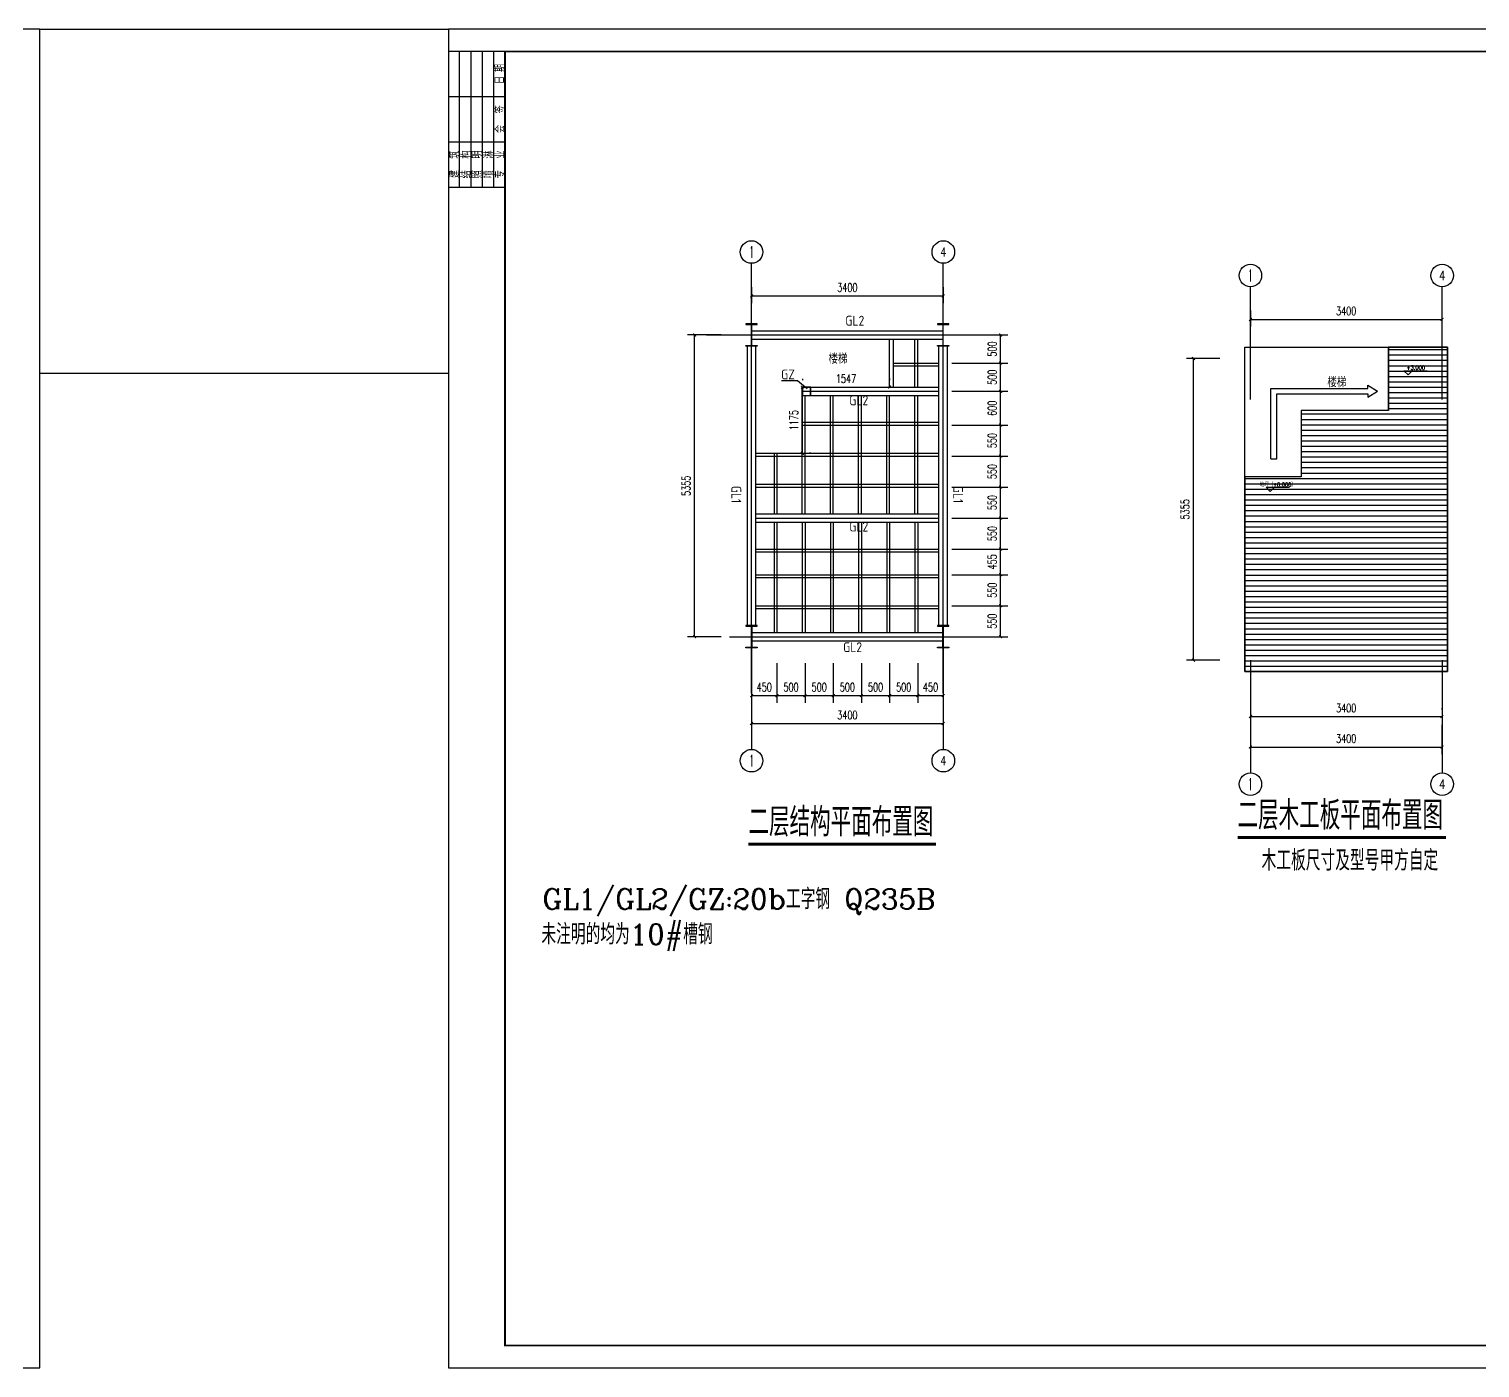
# Model space of a CAD drawing. Extents: x 1129386 to 1651949, y 463500 to 493200.
# Drawn here: x 1406389 to 1432137, y 469440 to 493200 of the extents above; entities that cross this region are included whole.
import ezdxf
from ezdxf.enums import TextEntityAlignment as Align

# ---------------------------------------------------------------- set-up
doc = ezdxf.new("R2010")
doc.units = 0
doc.header["$LTSCALE"] = 1000
doc.header["$MEASUREMENT"] = 0
for name, color, linetype in [('1', 7, 'Continuous'), ('8', 8, 'Continuous'), ('AXIS', 3, 'Continuous'), ('AXIS_TEXT', 7, 'Continuous'), ('DIM_SYMB', 3, 'Continuous'), ('DOTE', 1, 'Continuous'), ('PUB_DIM', 3, 'Continuous'), ('PUB_TEXT', 7, 'Continuous')]:
    doc.layers.add(name, color=color, linetype=linetype)
doc.styles.add('_HZTXT', font='txt.shx', dxfattribs={"width": 0.8, "bigfont": 'hztxt.shx'})
doc.styles.add('_TCH_AXIS', font='COMPLEX', dxfattribs={"bigfont": 'GBCBIG'})
doc.styles.add('_TCH_LABEL', font='COMPLEX', dxfattribs={"bigfont": 'GBCBIG'})
doc.styles.add('COMPLEX', font='COMPLEX')
doc.styles.add('DIM_FONT', font='SIMPLEX', dxfattribs={"width": 0.7, "bigfont": 'GBCBIG'})
doc.styles.add('HZ', font='tssdeng.shx', dxfattribs={"width": 0.7, "bigfont": 'tssdchn.shx'})
doc.styles.get("Standard").update_dxf_attribs({"font": 'gbenor.shx', "bigfont": 'gbcbig.shx'})
doc.dimstyles.new('DIMN50', dxfattribs={"dimscale": 0.5, "dimtxt": 300, "dimasz": 100, "dimexe": 250, "dimexo": 300, "dimgap": 150, "dimtad": 1, "dimdec": 0, "dimzin": 0, "dimdsep": 46, "dimtxsty": 'DIM_FONT', "dimblk": 'ARCHTICK', "dimcen": 0.09, "dimclrt": 7, "dimazin": 2, "dimtfac": 1, "dimtdec": 0, "dimtix": 1, "dimtmove": 2, "dimatfit": 3, "dimldrblk": 'ARCHTICK', "dimfxl": 0, "dimtolj": 1, "dimtzin": 0, "dimarcsym": 0})

# ---------------------------------------------------------------- blocks, each defined once
blk = doc.blocks.new('_ArchTick')
at = {"color": 0, "linetype": 'ByBlock', "const_width": 0.4}
blk.add_lwpolyline([(-0.5, -0.5), (0.5, 0.5)], dxfattribs=at)
blk = doc.blocks.new('*D138')
at = {"layer": 'AXIS', "color": 0, "lineweight": -2}
for p, q in [((1427521, 487355), (1426928, 487355)), ((1427053, 482000), (1427053, 487355)), ((1427521, 482000), (1426928, 482000))]:
    blk.add_line(p, q, dxfattribs=at)
at = {"layer": 'Defpoints', "color": 0}
for p in [(1427053, 487355), (1427671, 487355), (1427671, 482000)]:
    blk.add_point(p, dxfattribs=at)
at = {"layer": 'AXIS', "color": 0, "lineweight": -2, "xscale": 50, "yscale": 50, "zscale": 50}
for p, rotation in [((1427053, 487355), 90), ((1427053, 482000), 270)]:
    blk.add_blockref('_ArchTick', p, dxfattribs=dict(at, rotation=rotation))
at = {"layer": 'AXIS', "color": 7, "insert": (1426903, 484677), "char_height": 150, "attachment_point": 5, "rotation": 90, "style": 'DIM_FONT'}
blk.add_mtext('\\A1;5355', dxfattribs=at)
blk = doc.blocks.new('*D139')
at = {"layer": 'AXIS', "color": 0, "lineweight": -2}
for p, q in [((1428063, 488205), (1428063, 487921)), ((1431463, 488205), (1431463, 487921)), ((1428063, 488046), (1431463, 488046))]:
    blk.add_line(p, q, dxfattribs=at)
at = {"layer": 'Defpoints', "color": 0}
for p in [(1428063, 488355), (1431463, 488355), (1431463, 488046)]:
    blk.add_point(p, dxfattribs=at)
at = {"layer": 'AXIS', "color": 0, "lineweight": -2, "xscale": 50, "yscale": 50, "zscale": 50, "rotation": 180}
blk.add_blockref('_ArchTick', (1428063, 488046), dxfattribs=at)
at = {"layer": 'AXIS', "color": 0, "lineweight": -2, "xscale": 50, "yscale": 50, "zscale": 50}
blk.add_blockref('_ArchTick', (1431463, 488046), dxfattribs=at)
at = {"layer": 'AXIS', "color": 7, "insert": (1429763, 488196), "char_height": 150, "attachment_point": 5, "style": 'DIM_FONT'}
blk.add_mtext('\\A1;3400', dxfattribs=at)
blk = doc.blocks.new('*D140')
at = {"layer": 'AXIS', "color": 0, "lineweight": -2}
for p, q in [((1428063, 481150), (1428063, 481125)), ((1428063, 481000), (1431463, 481000)), ((1431463, 481150), (1431463, 481125))]:
    blk.add_line(p, q, dxfattribs=at)
at = {"layer": 'Defpoints', "color": 0}
for p in [(1428063, 481000), (1431463, 481000), (1431463, 481000)]:
    blk.add_point(p, dxfattribs=at)
at = {"layer": 'AXIS', "color": 0, "lineweight": -2, "xscale": 50, "yscale": 50, "zscale": 50, "rotation": 180}
blk.add_blockref('_ArchTick', (1428063, 481000), dxfattribs=at)
at = {"layer": 'AXIS', "color": 0, "lineweight": -2, "xscale": 50, "yscale": 50, "zscale": 50}
blk.add_blockref('_ArchTick', (1431463, 481000), dxfattribs=at)
at = {"layer": 'AXIS', "color": 7, "insert": (1429763, 481150), "char_height": 150, "attachment_point": 5, "style": 'DIM_FONT'}
blk.add_mtext('\\A1;3400', dxfattribs=at)
blk = doc.blocks.new('*D141')
at = {"layer": 'AXIS', "color": 0, "lineweight": -2}
for p, q in [((1428063, 488205), (1428063, 487921)), ((1431463, 488205), (1431463, 487921)), ((1428063, 488046), (1431463, 488046))]:
    blk.add_line(p, q, dxfattribs=at)
at = {"layer": 'Defpoints', "color": 0}
for p in [(1428063, 488355), (1431463, 488355), (1431463, 488046)]:
    blk.add_point(p, dxfattribs=at)
at = {"layer": 'AXIS', "color": 0, "lineweight": -2, "xscale": 50, "yscale": 50, "zscale": 50, "rotation": 180}
blk.add_blockref('_ArchTick', (1428063, 488046), dxfattribs=at)
at = {"layer": 'AXIS', "color": 0, "lineweight": -2, "xscale": 50, "yscale": 50, "zscale": 50}
blk.add_blockref('_ArchTick', (1431463, 488046), dxfattribs=at)
at = {"layer": 'AXIS', "color": 7, "insert": (1429763, 488196), "char_height": 150, "attachment_point": 5, "style": 'DIM_FONT'}
blk.add_mtext('\\A1;3400', dxfattribs=at)
blk = doc.blocks.new('*D142')
at = {"layer": 'AXIS', "color": 0, "lineweight": -2}
for p, q in [((1428063, 480850), (1428063, 480334)), ((1431463, 480850), (1431463, 480334)), ((1428063, 480459), (1431463, 480459))]:
    blk.add_line(p, q, dxfattribs=at)
at = {"layer": 'Defpoints', "color": 0}
for p in [(1428063, 481000), (1431463, 481000), (1431463, 480459)]:
    blk.add_point(p, dxfattribs=at)
at = {"layer": 'AXIS', "color": 0, "lineweight": -2, "xscale": 50, "yscale": 50, "zscale": 50, "rotation": 180}
blk.add_blockref('_ArchTick', (1428063, 480459), dxfattribs=at)
at = {"layer": 'AXIS', "color": 0, "lineweight": -2, "xscale": 50, "yscale": 50, "zscale": 50}
blk.add_blockref('_ArchTick', (1431463, 480459), dxfattribs=at)
at = {"layer": 'AXIS', "color": 7, "insert": (1429763, 480609), "char_height": 150, "attachment_point": 5, "style": 'DIM_FONT'}
blk.add_mtext('\\A1;3400', dxfattribs=at)
blk = doc.blocks.new('*D118')
at = {"layer": 'AXIS', "color": 0, "lineweight": -2}
for p, q in [((1422764, 482966), (1423756, 482966)), ((1423631, 482416), (1423631, 482966)), ((1422764, 482416), (1423756, 482416))]:
    blk.add_line(p, q, dxfattribs=at)
at = {"layer": 'Defpoints', "color": 0}
for p in [(1422614, 482966), (1423631, 482966), (1422614, 482416)]:
    blk.add_point(p, dxfattribs=at)
at = {"layer": 'AXIS', "color": 0, "lineweight": -2, "xscale": 50, "yscale": 50, "zscale": 50}
for p, rotation in [((1423631, 482966), 90), ((1423631, 482416), 270)]:
    blk.add_blockref('_ArchTick', p, dxfattribs=dict(at, rotation=rotation))
at = {"layer": 'AXIS', "color": 7, "insert": (1423481, 482691), "char_height": 150, "attachment_point": 5, "rotation": 90, "style": 'DIM_FONT'}
blk.add_mtext('\\A1;550', dxfattribs=at)
blk = doc.blocks.new('*D119')
at = {"layer": 'AXIS', "color": 0, "lineweight": -2}
for p, q in [((1422764, 483516), (1423756, 483516)), ((1423631, 482966), (1423631, 483516)), ((1422764, 482966), (1423756, 482966))]:
    blk.add_line(p, q, dxfattribs=at)
at = {"layer": 'Defpoints', "color": 0}
for p in [(1422614, 483516), (1423631, 483516), (1422614, 482966)]:
    blk.add_point(p, dxfattribs=at)
at = {"layer": 'AXIS', "color": 0, "lineweight": -2, "xscale": 50, "yscale": 50, "zscale": 50}
for p, rotation in [((1423631, 483516), 90), ((1423631, 482966), 270)]:
    blk.add_blockref('_ArchTick', p, dxfattribs=dict(at, rotation=rotation))
at = {"layer": 'AXIS', "color": 7, "insert": (1423481, 483241), "char_height": 150, "attachment_point": 5, "rotation": 90, "style": 'DIM_FONT'}
blk.add_mtext('\\A1;550', dxfattribs=at)
blk = doc.blocks.new('*D120')
at = {"layer": 'AXIS', "color": 0, "lineweight": -2}
for p, q in [((1422764, 483971), (1423756, 483971)), ((1423631, 483516), (1423631, 483971)), ((1422764, 483516), (1423756, 483516))]:
    blk.add_line(p, q, dxfattribs=at)
at = {"layer": 'Defpoints', "color": 0}
for p in [(1422614, 483971), (1423631, 483971), (1422614, 483516)]:
    blk.add_point(p, dxfattribs=at)
at = {"layer": 'AXIS', "color": 0, "lineweight": -2, "xscale": 50, "yscale": 50, "zscale": 50}
for p, rotation in [((1423631, 483971), 90), ((1423631, 483516), 270)]:
    blk.add_blockref('_ArchTick', p, dxfattribs=dict(at, rotation=rotation))
at = {"layer": 'AXIS', "color": 7, "insert": (1423481, 483744), "char_height": 150, "attachment_point": 5, "rotation": 90, "style": 'DIM_FONT'}
blk.add_mtext('\\A1;455', dxfattribs=at)
blk = doc.blocks.new('*D121')
at = {"layer": 'AXIS', "color": 0, "lineweight": -2}
for p, q in [((1422764, 484521), (1423756, 484521)), ((1423631, 483971), (1423631, 484521)), ((1422764, 483971), (1423756, 483971))]:
    blk.add_line(p, q, dxfattribs=at)
at = {"layer": 'Defpoints', "color": 0}
for p in [(1422614, 484521), (1423631, 484521), (1422614, 483971)]:
    blk.add_point(p, dxfattribs=at)
at = {"layer": 'AXIS', "color": 0, "lineweight": -2, "xscale": 50, "yscale": 50, "zscale": 50}
for p, rotation in [((1423631, 484521), 90), ((1423631, 483971), 270)]:
    blk.add_blockref('_ArchTick', p, dxfattribs=dict(at, rotation=rotation))
at = {"layer": 'AXIS', "color": 7, "insert": (1423481, 484246), "char_height": 150, "attachment_point": 5, "rotation": 90, "style": 'DIM_FONT'}
blk.add_mtext('\\A1;550', dxfattribs=at)
blk = doc.blocks.new('*D122')
at = {"layer": 'AXIS', "color": 0, "lineweight": -2}
for p, q in [((1422764, 485071), (1423756, 485071)), ((1423631, 484521), (1423631, 485071)), ((1422764, 484521), (1423756, 484521))]:
    blk.add_line(p, q, dxfattribs=at)
at = {"layer": 'Defpoints', "color": 0}
for p in [(1422614, 485071), (1423631, 485071), (1422614, 484521)]:
    blk.add_point(p, dxfattribs=at)
at = {"layer": 'AXIS', "color": 0, "lineweight": -2, "xscale": 50, "yscale": 50, "zscale": 50}
for p, rotation in [((1423631, 485071), 90), ((1423631, 484521), 270)]:
    blk.add_blockref('_ArchTick', p, dxfattribs=dict(at, rotation=rotation))
at = {"layer": 'AXIS', "color": 7, "insert": (1423481, 484796), "char_height": 150, "attachment_point": 5, "rotation": 90, "style": 'DIM_FONT'}
blk.add_mtext('\\A1;550', dxfattribs=at)
blk = doc.blocks.new('*D123')
at = {"layer": 'AXIS', "color": 0, "lineweight": -2}
for p, q in [((1422764, 485621), (1423756, 485621)), ((1423631, 485071), (1423631, 485621)), ((1422764, 485071), (1423756, 485071))]:
    blk.add_line(p, q, dxfattribs=at)
at = {"layer": 'Defpoints', "color": 0}
for p in [(1422614, 485621), (1423631, 485621), (1422614, 485071)]:
    blk.add_point(p, dxfattribs=at)
at = {"layer": 'AXIS', "color": 0, "lineweight": -2, "xscale": 50, "yscale": 50, "zscale": 50}
for p, rotation in [((1423631, 485621), 90), ((1423631, 485071), 270)]:
    blk.add_blockref('_ArchTick', p, dxfattribs=dict(at, rotation=rotation))
at = {"layer": 'AXIS', "color": 7, "insert": (1423481, 485346), "char_height": 150, "attachment_point": 5, "rotation": 90, "style": 'DIM_FONT'}
blk.add_mtext('\\A1;550', dxfattribs=at)
blk = doc.blocks.new('*D124')
at = {"layer": 'AXIS', "color": 0, "lineweight": -2}
for p, q in [((1422764, 486171), (1423756, 486171)), ((1423631, 485621), (1423631, 486171)), ((1422764, 485621), (1423756, 485621))]:
    blk.add_line(p, q, dxfattribs=at)
at = {"layer": 'Defpoints', "color": 0}
for p in [(1422614, 486171), (1423631, 486171), (1422614, 485621)]:
    blk.add_point(p, dxfattribs=at)
at = {"layer": 'AXIS', "color": 0, "lineweight": -2, "xscale": 50, "yscale": 50, "zscale": 50}
for p, rotation in [((1423631, 486171), 90), ((1423631, 485621), 270)]:
    blk.add_blockref('_ArchTick', p, dxfattribs=dict(at, rotation=rotation))
at = {"layer": 'AXIS', "color": 7, "insert": (1423481, 485896), "char_height": 150, "attachment_point": 5, "rotation": 90, "style": 'DIM_FONT'}
blk.add_mtext('\\A1;550', dxfattribs=at)
blk = doc.blocks.new('*D125')
at = {"layer": 'AXIS', "color": 0, "lineweight": -2}
for p, q in [((1422764, 486771), (1423756, 486771)), ((1423631, 486171), (1423631, 486771)), ((1422764, 486171), (1423756, 486171))]:
    blk.add_line(p, q, dxfattribs=at)
at = {"layer": 'Defpoints', "color": 0}
for p in [(1422614, 486771), (1423631, 486771), (1422614, 486171)]:
    blk.add_point(p, dxfattribs=at)
at = {"layer": 'AXIS', "color": 0, "lineweight": -2, "xscale": 50, "yscale": 50, "zscale": 50}
for p, rotation in [((1423631, 486771), 90), ((1423631, 486171), 270)]:
    blk.add_blockref('_ArchTick', p, dxfattribs=dict(at, rotation=rotation))
at = {"layer": 'AXIS', "color": 7, "insert": (1423481, 486471), "char_height": 150, "attachment_point": 5, "rotation": 90, "style": 'DIM_FONT'}
blk.add_mtext('\\A1;600', dxfattribs=at)
blk = doc.blocks.new('*D126')
at = {"layer": 'AXIS', "color": 0, "lineweight": -2}
for p, q in [((1422764, 487271), (1423756, 487271)), ((1423631, 486771), (1423631, 487271)), ((1422764, 486771), (1423756, 486771))]:
    blk.add_line(p, q, dxfattribs=at)
at = {"layer": 'Defpoints', "color": 0}
for p in [(1422614, 487271), (1423631, 487271), (1422614, 486771)]:
    blk.add_point(p, dxfattribs=at)
at = {"layer": 'AXIS', "color": 0, "lineweight": -2, "xscale": 50, "yscale": 50, "zscale": 50}
for p, rotation in [((1423631, 487271), 90), ((1423631, 486771), 270)]:
    blk.add_blockref('_ArchTick', p, dxfattribs=dict(at, rotation=rotation))
at = {"layer": 'AXIS', "color": 7, "insert": (1423481, 487021), "char_height": 150, "attachment_point": 5, "rotation": 90, "style": 'DIM_FONT'}
blk.add_mtext('\\A1;500', dxfattribs=at)
blk = doc.blocks.new('*D127')
at = {"layer": 'AXIS', "color": 0, "lineweight": -2}
for p, q in [((1422764, 487771), (1423756, 487771)), ((1423631, 487271), (1423631, 487771)), ((1422764, 487271), (1423756, 487271))]:
    blk.add_line(p, q, dxfattribs=at)
at = {"layer": 'Defpoints', "color": 0}
for p in [(1422614, 487771), (1423631, 487771), (1422614, 487271)]:
    blk.add_point(p, dxfattribs=at)
at = {"layer": 'AXIS', "color": 0, "lineweight": -2, "xscale": 50, "yscale": 50, "zscale": 50}
for p, rotation in [((1423631, 487771), 90), ((1423631, 487271), 270)]:
    blk.add_blockref('_ArchTick', p, dxfattribs=dict(at, rotation=rotation))
at = {"layer": 'AXIS', "color": 7, "insert": (1423481, 487521), "char_height": 150, "attachment_point": 5, "rotation": 90, "style": 'DIM_FONT'}
blk.add_mtext('\\A1;500', dxfattribs=at)
blk = doc.blocks.new('*D128')
at = {"layer": 'AXIS', "color": 0, "lineweight": -2}
for p, q in [((1418669, 487771), (1418075, 487771)), ((1418200, 482416), (1418200, 487771)), ((1418669, 482416), (1418075, 482416))]:
    blk.add_line(p, q, dxfattribs=at)
at = {"layer": 'Defpoints', "color": 0}
for p in [(1418200, 487771), (1418819, 487771), (1418819, 482416)]:
    blk.add_point(p, dxfattribs=at)
at = {"layer": 'AXIS', "color": 0, "lineweight": -2, "xscale": 50, "yscale": 50, "zscale": 50}
for p, rotation in [((1418200, 487771), 90), ((1418200, 482416), 270)]:
    blk.add_blockref('_ArchTick', p, dxfattribs=dict(at, rotation=rotation))
at = {"layer": 'AXIS', "color": 7, "insert": (1418050, 485094), "char_height": 150, "attachment_point": 5, "rotation": 90, "style": 'DIM_FONT'}
blk.add_mtext('\\A1;5355', dxfattribs=at)
blk = doc.blocks.new('*D129')
at = {"layer": 'AXIS', "color": 0, "lineweight": -2}
for p, q in [((1419211, 488621), (1419211, 488338)), ((1419211, 488463), (1422611, 488463)), ((1422611, 488621), (1422611, 488338))]:
    blk.add_line(p, q, dxfattribs=at)
at = {"layer": 'Defpoints', "color": 0}
for p in [(1419211, 488771), (1422611, 488771), (1422611, 488463)]:
    blk.add_point(p, dxfattribs=at)
at = {"layer": 'AXIS', "color": 0, "lineweight": -2, "xscale": 50, "yscale": 50, "zscale": 50, "rotation": 180}
blk.add_blockref('_ArchTick', (1419211, 488463), dxfattribs=at)
at = {"layer": 'AXIS', "color": 0, "lineweight": -2, "xscale": 50, "yscale": 50, "zscale": 50}
blk.add_blockref('_ArchTick', (1422611, 488463), dxfattribs=at)
at = {"layer": 'AXIS', "color": 7, "insert": (1420911, 488613), "char_height": 150, "attachment_point": 5, "style": 'DIM_FONT'}
blk.add_mtext('\\A1;3400', dxfattribs=at)
blk = doc.blocks.new('*D130')
at = {"layer": 'AXIS', "color": 0, "lineweight": -2}
for p, q in [((1419211, 481266), (1419211, 480751)), ((1422611, 481266), (1422611, 480751)), ((1419211, 480876), (1422611, 480876))]:
    blk.add_line(p, q, dxfattribs=at)
at = {"layer": 'Defpoints', "color": 0}
for p in [(1419211, 481416), (1422611, 481416), (1422611, 480876)]:
    blk.add_point(p, dxfattribs=at)
at = {"layer": 'AXIS', "color": 0, "lineweight": -2, "xscale": 50, "yscale": 50, "zscale": 50, "rotation": 180}
blk.add_blockref('_ArchTick', (1419211, 480876), dxfattribs=at)
at = {"layer": 'AXIS', "color": 0, "lineweight": -2, "xscale": 50, "yscale": 50, "zscale": 50}
blk.add_blockref('_ArchTick', (1422611, 480876), dxfattribs=at)
at = {"layer": 'AXIS', "color": 7, "insert": (1420911, 481026), "char_height": 150, "attachment_point": 5, "style": 'DIM_FONT'}
blk.add_mtext('\\A1;3400', dxfattribs=at)
blk = doc.blocks.new('*D131')
at = {"layer": 'Defpoints', "color": 0}
for p in [(1419211, 482098), (1419661, 482098), (1419661, 481371)]:
    blk.add_point(p, dxfattribs=at)
at = {"layer": 'PUB_DIM', "color": 0, "lineweight": -2}
for p, q in [((1419211, 481948), (1419211, 481246)), ((1419661, 481948), (1419661, 481246)), ((1419211, 481371), (1419661, 481371))]:
    blk.add_line(p, q, dxfattribs=at)
at = {"layer": 'PUB_DIM', "color": 0, "lineweight": -2, "xscale": 50, "yscale": 50, "zscale": 50, "rotation": 180}
blk.add_blockref('_ArchTick', (1419211, 481371), dxfattribs=at)
at = {"layer": 'PUB_DIM', "color": 0, "lineweight": -2, "xscale": 50, "yscale": 50, "zscale": 50}
blk.add_blockref('_ArchTick', (1419661, 481371), dxfattribs=at)
at = {"layer": 'PUB_DIM', "color": 7, "insert": (1419436, 481521), "char_height": 150, "attachment_point": 5, "style": 'DIM_FONT'}
blk.add_mtext('\\A1;450', dxfattribs=at)
blk = doc.blocks.new('*D132')
at = {"layer": 'Defpoints', "color": 0}
for p in [(1419661, 482098), (1420161, 482098), (1420161, 481371)]:
    blk.add_point(p, dxfattribs=at)
at = {"layer": 'PUB_DIM', "color": 0, "lineweight": -2}
for p, q in [((1419661, 481948), (1419661, 481246)), ((1420161, 481948), (1420161, 481246)), ((1419661, 481371), (1420161, 481371))]:
    blk.add_line(p, q, dxfattribs=at)
at = {"layer": 'PUB_DIM', "color": 0, "lineweight": -2, "xscale": 50, "yscale": 50, "zscale": 50, "rotation": 180}
blk.add_blockref('_ArchTick', (1419661, 481371), dxfattribs=at)
at = {"layer": 'PUB_DIM', "color": 0, "lineweight": -2, "xscale": 50, "yscale": 50, "zscale": 50}
blk.add_blockref('_ArchTick', (1420161, 481371), dxfattribs=at)
at = {"layer": 'PUB_DIM', "color": 7, "insert": (1419911, 481521), "char_height": 150, "attachment_point": 5, "style": 'DIM_FONT'}
blk.add_mtext('\\A1;500', dxfattribs=at)
blk = doc.blocks.new('*D133')
at = {"layer": 'Defpoints', "color": 0}
for p in [(1420161, 482098), (1420661, 482098), (1420661, 481371)]:
    blk.add_point(p, dxfattribs=at)
at = {"layer": 'PUB_DIM', "color": 0, "lineweight": -2}
for p, q in [((1420161, 481948), (1420161, 481246)), ((1420661, 481948), (1420661, 481246)), ((1420161, 481371), (1420661, 481371))]:
    blk.add_line(p, q, dxfattribs=at)
at = {"layer": 'PUB_DIM', "color": 0, "lineweight": -2, "xscale": 50, "yscale": 50, "zscale": 50, "rotation": 180}
blk.add_blockref('_ArchTick', (1420161, 481371), dxfattribs=at)
at = {"layer": 'PUB_DIM', "color": 0, "lineweight": -2, "xscale": 50, "yscale": 50, "zscale": 50}
blk.add_blockref('_ArchTick', (1420661, 481371), dxfattribs=at)
at = {"layer": 'PUB_DIM', "color": 7, "insert": (1420411, 481521), "char_height": 150, "attachment_point": 5, "style": 'DIM_FONT'}
blk.add_mtext('\\A1;500', dxfattribs=at)
blk = doc.blocks.new('*D134')
at = {"layer": 'Defpoints', "color": 0}
for p in [(1420661, 482098), (1421161, 482098), (1421161, 481371)]:
    blk.add_point(p, dxfattribs=at)
at = {"layer": 'PUB_DIM', "color": 0, "lineweight": -2}
for p, q in [((1420661, 481948), (1420661, 481246)), ((1421161, 481948), (1421161, 481246)), ((1420661, 481371), (1421161, 481371))]:
    blk.add_line(p, q, dxfattribs=at)
at = {"layer": 'PUB_DIM', "color": 0, "lineweight": -2, "xscale": 50, "yscale": 50, "zscale": 50, "rotation": 180}
blk.add_blockref('_ArchTick', (1420661, 481371), dxfattribs=at)
at = {"layer": 'PUB_DIM', "color": 0, "lineweight": -2, "xscale": 50, "yscale": 50, "zscale": 50}
blk.add_blockref('_ArchTick', (1421161, 481371), dxfattribs=at)
at = {"layer": 'PUB_DIM', "color": 7, "insert": (1420911, 481521), "char_height": 150, "attachment_point": 5, "style": 'DIM_FONT'}
blk.add_mtext('\\A1;500', dxfattribs=at)
blk = doc.blocks.new('*D135')
at = {"layer": 'Defpoints', "color": 0}
for p in [(1421161, 482098), (1421661, 482098), (1421661, 481371)]:
    blk.add_point(p, dxfattribs=at)
at = {"layer": 'PUB_DIM', "color": 0, "lineweight": -2}
for p, q in [((1421161, 481948), (1421161, 481246)), ((1421661, 481948), (1421661, 481246)), ((1421161, 481371), (1421661, 481371))]:
    blk.add_line(p, q, dxfattribs=at)
at = {"layer": 'PUB_DIM', "color": 0, "lineweight": -2, "xscale": 50, "yscale": 50, "zscale": 50, "rotation": 180}
blk.add_blockref('_ArchTick', (1421161, 481371), dxfattribs=at)
at = {"layer": 'PUB_DIM', "color": 0, "lineweight": -2, "xscale": 50, "yscale": 50, "zscale": 50}
blk.add_blockref('_ArchTick', (1421661, 481371), dxfattribs=at)
at = {"layer": 'PUB_DIM', "color": 7, "insert": (1421411, 481521), "char_height": 150, "attachment_point": 5, "style": 'DIM_FONT'}
blk.add_mtext('\\A1;500', dxfattribs=at)
blk = doc.blocks.new('*D136')
at = {"layer": 'Defpoints', "color": 0}
for p in [(1421661, 482098), (1422161, 482098), (1422161, 481371)]:
    blk.add_point(p, dxfattribs=at)
at = {"layer": 'PUB_DIM', "color": 0, "lineweight": -2}
for p, q in [((1421661, 481948), (1421661, 481246)), ((1422161, 481948), (1422161, 481246)), ((1421661, 481371), (1422161, 481371))]:
    blk.add_line(p, q, dxfattribs=at)
at = {"layer": 'PUB_DIM', "color": 0, "lineweight": -2, "xscale": 50, "yscale": 50, "zscale": 50, "rotation": 180}
blk.add_blockref('_ArchTick', (1421661, 481371), dxfattribs=at)
at = {"layer": 'PUB_DIM', "color": 0, "lineweight": -2, "xscale": 50, "yscale": 50, "zscale": 50}
blk.add_blockref('_ArchTick', (1422161, 481371), dxfattribs=at)
at = {"layer": 'PUB_DIM', "color": 7, "insert": (1421911, 481521), "char_height": 150, "attachment_point": 5, "style": 'DIM_FONT'}
blk.add_mtext('\\A1;500', dxfattribs=at)
blk = doc.blocks.new('*D137')
at = {"layer": 'Defpoints', "color": 0}
for p in [(1422161, 482098), (1422611, 482098), (1422611, 481371)]:
    blk.add_point(p, dxfattribs=at)
at = {"layer": 'PUB_DIM', "color": 0, "lineweight": -2}
for p, q in [((1422161, 481948), (1422161, 481246)), ((1422611, 481948), (1422611, 481246)), ((1422161, 481371), (1422611, 481371))]:
    blk.add_line(p, q, dxfattribs=at)
at = {"layer": 'PUB_DIM', "color": 0, "lineweight": -2, "xscale": 50, "yscale": 50, "zscale": 50, "rotation": 180}
blk.add_blockref('_ArchTick', (1422161, 481371), dxfattribs=at)
at = {"layer": 'PUB_DIM', "color": 0, "lineweight": -2, "xscale": 50, "yscale": 50, "zscale": 50}
blk.add_blockref('_ArchTick', (1422611, 481371), dxfattribs=at)
at = {"layer": 'PUB_DIM', "color": 7, "insert": (1422386, 481521), "char_height": 150, "attachment_point": 5, "style": 'DIM_FONT'}
blk.add_mtext('\\A1;450', dxfattribs=at)
blk = doc.blocks.new('_AXISO')
blk.add_circle((0, 0), 0.5)
at = {"layer": 'AXIS_TEXT', "style": 'COMPLEX', "width": 1.041667}
blk.add_attdef('A', text='', height=0.56, dxfattribs=at).set_placement((-0.25, -0.28), (0.25, -0.28), align=Align.FIT)
blk = doc.blocks.new('*D143')
at = {"layer": 'AXIS', "color": 0, "lineweight": -2}
for p, q in [((1420111, 486846), (1420111, 485671)), ((1420261, 486846), (1420236, 486846)), ((1420261, 485671), (1420236, 485671))]:
    blk.add_line(p, q, dxfattribs=at)
at = {"layer": 'Defpoints', "color": 0}
for p in [(1420111, 486846), (1420111, 485671), (1420111, 485671)]:
    blk.add_point(p, dxfattribs=at)
at = {"layer": 'AXIS', "color": 0, "lineweight": -2, "xscale": 50, "yscale": 50, "zscale": 50}
for p, rotation in [((1420111, 486846), 90), ((1420111, 485671), 270)]:
    blk.add_blockref('_ArchTick', p, dxfattribs=dict(at, rotation=rotation))
at = {"layer": 'AXIS', "color": 7, "insert": (1419961, 486259), "char_height": 150, "attachment_point": 5, "rotation": 90, "style": 'DIM_FONT'}
blk.add_mtext('\\A1;1175', dxfattribs=at)
blk = doc.blocks.new('*D144')
at = {"layer": 'AXIS', "color": 0, "lineweight": -2}
for p, q in [((1420114, 486993), (1420114, 486971)), ((1421661, 486996), (1421661, 486971)), ((1420114, 486846), (1421661, 486846))]:
    blk.add_line(p, q, dxfattribs=at)
at = {"layer": 'Defpoints', "color": 0}
for p in [(1420114, 486843), (1421661, 486846), (1421661, 486846)]:
    blk.add_point(p, dxfattribs=at)
at = {"layer": 'AXIS', "color": 0, "lineweight": -2, "xscale": 50, "yscale": 50, "zscale": 50, "rotation": 180}
blk.add_blockref('_ArchTick', (1420114, 486846), dxfattribs=at)
at = {"layer": 'AXIS', "color": 0, "lineweight": -2, "xscale": 50, "yscale": 50, "zscale": 50}
blk.add_blockref('_ArchTick', (1421661, 486846), dxfattribs=at)
at = {"layer": 'AXIS', "color": 7, "insert": (1420887, 486996), "char_height": 150, "attachment_point": 5, "style": 'DIM_FONT'}
blk.add_mtext('\\A1;1547', dxfattribs=at)

msp = doc.modelspace()

# ---------------------------------------------------------------- hatches: boundary and pattern name
h = msp.add_hatch()
h.set_pattern_fill('LINE', color=256, scale=100, style=0)
h.set_pattern_definition([(0, (1260141.02, 437219.7), (0, 95.25), [])])
h.paths.add_polyline_path([(1428965.9, 486429.7), (1428965.9, 485254.7), (1427962.9, 485254.7), (1427962.9, 481799.7), (1431562.9, 481799.7), (1431562.9, 487554.7), (1430512.9, 487554.7), (1430512.9, 486429.7)])

# ---------------------------------------------------------------- linework, layer by layer
for p, q in [((1413835.5, 490396.2), (1414835.5, 490396.2)), ((1422110.7, 486846.3), (1422110.7, 487696.3)), ((1422160.7, 486846.3), (1422160.7, 487696.3)), ((1421730.7, 487271.3), (1422535.7, 487271.3)), ((1421730.7, 487221.3), (1422535.7, 487221.3)), ((1420027.3, 486958.5), (1419744, 486958.5)), ((1420198.7, 486815.4), (1420027.3, 486958.5)), ((1420110.7, 486846.3), (1422535.7, 486846.3)), ((1420110.7, 486771.3), (1422535.7, 486771.3)), ((1420110.7, 486696.3), (1422535.7, 486696.3)), ((1428426.3, 485573.6), (1428426.3, 486822)), ((1428426.3, 486822), (1430146.9, 486822)), ((1428533.4, 485573.6), (1428533.4, 486725.7)), ((1428533.4, 486725.7), (1430146.9, 486725.7)), ((1430146.9, 486666.9), (1430317.3, 486773.9)), ((1430146.9, 486725.7), (1430146.9, 486666.9)), ((1420110.7, 486221.3), (1422535.7, 486221.3)), ((1420110.7, 486171.3), (1422535.7, 486171.3)), ((1419285.7, 485671.3), (1422535.7, 485671.3)), ((1419285.7, 485621.3), (1422535.7, 485621.3)), ((1428426.3, 485573.6), (1428533.4, 485573.6)), ((1419285.7, 485121.3), (1422535.7, 485121.3)), ((1419285.7, 485071.3), (1422535.7, 485071.3)), ((1419285.7, 484596.3), (1422535.7, 484596.3)), ((1419285.7, 484521.3), (1422535.7, 484521.3)), ((1419285.7, 484446.3), (1422535.7, 484446.3)), ((1419285.7, 483971.3), (1422535.7, 483971.3)), ((1419285.7, 483921.3), (1422535.7, 483921.3)), ((1419285.7, 483516.3), (1422535.7, 483516.3)), ((1419285.7, 483466.3), (1422535.7, 483466.3)), ((1419285.7, 482966.3), (1422535.7, 482966.3)), ((1419285.7, 482916.3), (1422535.7, 482916.3))]:
    msp.add_line(p, q)
for points in [[(1419110.7, 487958.3), (1419310.7, 487958.3), (1419310.7, 487971.3), (1419110.7, 487971.3)], [(1419207.7, 487571.3), (1419213.7, 487571.3), (1419213.7, 487971.3), (1419207.7, 487971.3)], [(1422510.7, 487958.3), (1422710.7, 487958.3), (1422710.7, 487971.3), (1422510.7, 487971.3)], [(1422607.7, 487571.3), (1422613.7, 487571.3), (1422613.7, 487971.3), (1422607.7, 487971.3)], [(1419110.7, 487584.3), (1419310.7, 487584.3), (1419310.7, 487571.3), (1419110.7, 487571.3)], [(1422510.7, 487584.3), (1422710.7, 487584.3), (1422710.7, 487571.3), (1422510.7, 487571.3)], [(1427962.9, 487554.7), (1431562.9, 487554.7), (1431562.9, 481799.7), (1427962.9, 481799.7)], [(1420110.7, 486696.3), (1420260.7, 486696.3), (1420260.7, 486846.3), (1420110.7, 486846.3)], [(1420113.7, 486699.3), (1420257.7, 486699.3), (1420257.7, 486843.3), (1420113.7, 486843.3)], [(1419110.7, 482603.3), (1419310.7, 482603.3), (1419310.7, 482616.3), (1419110.7, 482616.3)], [(1419207.7, 482616.3), (1419213.7, 482616.3), (1419213.7, 482216.3), (1419207.7, 482216.3)], [(1422510.7, 482603.3), (1422710.7, 482603.3), (1422710.7, 482616.3), (1422510.7, 482616.3)], [(1422607.7, 482616.3), (1422613.7, 482616.3), (1422613.7, 482216.3), (1422607.7, 482216.3)], [(1419110.7, 482229.3), (1419310.7, 482229.3), (1419310.7, 482216.3), (1419110.7, 482216.3)], [(1422510.7, 482229.3), (1422710.7, 482229.3), (1422710.7, 482216.3), (1422510.7, 482216.3)]]:
    msp.add_lwpolyline(points, close=True)
msp.add_lwpolyline([(1427962.9, 487554.7), (1430512.9, 487554.7), (1430512.9, 486429.7), (1428965.9, 486429.7), (1428965.9, 485254.7), (1427962.9, 485254.7), (1427962.9, 481799.7), (1431562.9, 481799.7), (1431562.9, 487554.7), (1430512.9, 487554.7)])
at = {"layer": '1', "ltscale": 8}
for p, q in [((1414835.5, 492800), (1413835.5, 492800)), ((1414029.1, 490396.2), (1414029.1, 492800)), ((1414235.5, 490396.2), (1414235.5, 492800)), ((1414435.5, 490396.2), (1414435.5, 492800)), ((1414635.5, 490396.2), (1414635.5, 492800)), ((1413835.5, 492001.8), (1414835.5, 492001.8)), ((1413835.5, 491200), (1414835.5, 491200))]:
    msp.add_line(p, q, dxfattribs=at)
at = {"layer": '1', "ltscale": 0.5}
for points in [[(1372940.7, 469440.1), (1406580.6, 469440.1), (1406580.6, 493200), (1372940.7, 493200)], [(1413835.5, 469440.1), (1447475.4, 469440.1), (1447475.4, 493200), (1413835.5, 493200)]]:
    msp.add_lwpolyline(points, close=True, dxfattribs=at)
at = {"layer": '1', "color": 8}
msp.add_lwpolyline([(1406580.6, 493200), (1413835.5, 493200), (1413835.5, 487087.1), (1406580.6, 487087.1)], close=True, dxfattribs=at)
at = {"layer": '8', "ltscale": 0.5, "const_width": 32}
msp.add_lwpolyline([(1414835.5, 469840.1), (1447075.4, 469840.1), (1447075.4, 492800), (1414835.5, 492800)], close=True, dxfattribs=at)
at = {"layer": 'AXIS'}
for p, q in [((1419210.7, 487042.7), (1419210.7, 489042.7)), ((1422613.7, 487042.7), (1422613.7, 489042.7)), ((1428062.9, 486626.1), (1428062.9, 488626.1)), ((1431465.9, 486626.1), (1431465.9, 488626.1)), ((1430146.9, 486822), (1430146.9, 486880.9)), ((1430146.9, 486880.9), (1430317.3, 486773.9)), ((1419210.7, 482416.3), (1419210.7, 480416.3)), ((1422613.7, 482416.3), (1422613.7, 480416.3)), ((1428062.9, 481999.7), (1428062.9, 479999.7)), ((1431465.9, 481999.7), (1431465.9, 479999.7))]:
    msp.add_line(p, q, dxfattribs=at)
at = {"layer": 'DIM_SYMB', "const_width": 52.5}
for points in [[(1419155.9, 478735.2), (1422483.5, 478735.2)], [(1427835, 478855.1), (1431531.2, 478855.1)]]:
    msp.add_lwpolyline(points, dxfattribs=at)
at = {"layer": 'DOTE'}
for p, q in [((1419210.7, 481416.3), (1419210.7, 488771.3)), ((1422610.7, 481416.3), (1422610.7, 488771.3)), ((1418410.7, 487771.3), (1422813.7, 487771.3)), ((1421660.7, 486846.3), (1421660.7, 487696.3)), ((1421730.7, 486846.3), (1421730.7, 487696.3)), ((1430512.9, 486429.7), (1430512.9, 487554.7)), ((1420110.7, 484596.3), (1420110.7, 486846.3)), ((1420160.7, 484596.3), (1420160.7, 486696.3)), ((1420160.7, 484596.3), (1420160.7, 486696.3)), ((1420610.7, 484596.3), (1420610.7, 486696.3)), ((1420660.7, 484596.3), (1420660.7, 486696.3)), ((1421110.7, 484596.3), (1421110.7, 486696.3)), ((1421160.7, 484596.3), (1421160.7, 486696.3)), ((1421160.7, 484596.3), (1421160.7, 486696.3)), ((1421610.7, 484596.3), (1421610.7, 486696.3)), ((1421610.7, 484596.3), (1421610.7, 486696.3)), ((1421660.7, 484596.3), (1421660.7, 486696.3)), ((1421660.7, 484596.3), (1421660.7, 486696.3)), ((1421660.7, 484596.3), (1421660.7, 486696.3)), ((1422110.7, 484596.3), (1422110.7, 486696.3)), ((1422160.7, 484596.3), (1422160.7, 486696.3)), ((1419610.7, 485671.3), (1419610.7, 484596.3)), ((1419660.7, 485671.3), (1419660.7, 484596.3)), ((1419610.7, 484446.3), (1419610.7, 482491.3)), ((1419660.7, 484446.3), (1419660.7, 482491.3)), ((1420110.7, 484446.3), (1420110.7, 482491.3)), ((1420160.7, 484446.3), (1420160.7, 482491.3)), ((1420610.7, 484446.3), (1420610.7, 482491.3)), ((1420660.7, 484446.3), (1420660.7, 482491.3)), ((1421110.7, 484446.3), (1421110.7, 482491.3)), ((1421160.7, 484446.3), (1421160.7, 482491.3)), ((1421610.7, 484446.3), (1421610.7, 482491.3)), ((1421610.7, 484446.3), (1421610.7, 482491.3)), ((1421660.7, 484446.3), (1421660.7, 482491.3)), ((1421660.7, 484446.3), (1421660.7, 482491.3)), ((1422110.7, 484446.3), (1422110.7, 482491.3)), ((1422160.7, 484446.3), (1422160.7, 482491.3)), ((1418819.1, 482416.3), (1422813.7, 482416.3))]:
    msp.add_line(p, q, dxfattribs=at)
at = {"layer": 'DOTE', "color": 2}
for p, q in [((1419207.7, 487846.3), (1422613.7, 487846.3)), ((1419207.7, 487696.3), (1422613.7, 487696.3)), ((1419135.7, 482616.3), (1419135.7, 487571.3)), ((1419285.7, 482616.3), (1419285.7, 487571.3)), ((1422535.7, 482616.3), (1422535.7, 487571.3)), ((1422685.7, 482616.3), (1422685.7, 487571.3)), ((1419207.7, 482491.3), (1422613.7, 482491.3)), ((1419207.7, 482341.3), (1422613.7, 482341.3))]:
    msp.add_line(p, q, dxfattribs=at)
at = {"layer": 'PUB_DIM'}
for p, q in [((1430787.1, 487136.6), (1431198.9, 487136.6)), ((1430862.2, 487061.6), (1430787.1, 487136.6)), ((1430936.3, 487135.7), (1430862.2, 487061.6)), ((1428339.9, 485068.7), (1428751.7, 485068.7)), ((1428414.9, 484993.7), (1428339.9, 485068.7)), ((1428489, 485067.8), (1428414.9, 484993.7))]:
    msp.add_line(p, q, dxfattribs=at)

# ---------------------------------------------------------------- block references
at = {"layer": 'AXIS'}
ref = msp.add_blockref('_AXISO', (1419210.7, 489242.7), dxfattribs=dict(at, xscale=400, yscale=400, zscale=400))
ref.add_attrib('A', '1', dxfattribs={"layer": 'AXIS_TEXT', "height": 208.1, "style": '_TCH_AXIS', "width": 0.555556}).set_placement((1419185.9, 489138.6), (1419235.4, 489138.6), align=Align.FIT)
ref = msp.add_blockref('_AXISO', (1422613.7, 489242.7), dxfattribs=dict(at, xscale=400, yscale=400, zscale=400))
ref.add_attrib('A', '4', dxfattribs={"layer": 'AXIS_TEXT', "height": 160.2, "style": '_TCH_AXIS', "width": 0.9375}).set_placement((1422556.4, 489162.6), (1422670.9, 489162.6), align=Align.FIT)
ref = msp.add_blockref('_AXISO', (1428062.9, 488826.1), dxfattribs=dict(at, xscale=400, yscale=400, zscale=400))
ref.add_attrib('A', '1', dxfattribs={"layer": 'AXIS_TEXT', "height": 208.1, "style": '_TCH_AXIS', "width": 0.555556}).set_placement((1428038.1, 488722), (1428087.7, 488722), align=Align.FIT)
ref = msp.add_blockref('_AXISO', (1431465.9, 488826.1), dxfattribs=dict(at, xscale=400, yscale=400, zscale=400))
ref.add_attrib('A', '4', dxfattribs={"layer": 'AXIS_TEXT', "height": 160.2, "style": '_TCH_AXIS', "width": 0.9375}).set_placement((1431408.7, 488746), (1431523.2, 488746), align=Align.FIT)
ref = msp.add_blockref('_AXISO', (1419210.7, 480216.3), dxfattribs=dict(at, xscale=400, yscale=400, zscale=400))
ref.add_attrib('A', '1', dxfattribs={"layer": 'AXIS_TEXT', "height": 208.1, "style": '_TCH_AXIS', "width": 0.555556}).set_placement((1419185.9, 480112.2), (1419235.4, 480112.2), align=Align.FIT)
ref = msp.add_blockref('_AXISO', (1422613.7, 480216.3), dxfattribs=dict(at, xscale=400, yscale=400, zscale=400))
ref.add_attrib('A', '4', dxfattribs={"layer": 'AXIS_TEXT', "height": 160.2, "style": '_TCH_AXIS', "width": 0.9375}).set_placement((1422556.4, 480136.2), (1422670.9, 480136.2), align=Align.FIT)
ref = msp.add_blockref('_AXISO', (1428062.9, 479799.7), dxfattribs=dict(at, xscale=400, yscale=400, zscale=400))
ref.add_attrib('A', '1', dxfattribs={"layer": 'AXIS_TEXT', "height": 208.1, "style": '_TCH_AXIS', "width": 0.555556}).set_placement((1428038.1, 479695.6), (1428087.7, 479695.6), align=Align.FIT)
ref = msp.add_blockref('_AXISO', (1431465.9, 479799.7), dxfattribs=dict(at, xscale=400, yscale=400, zscale=400))
ref.add_attrib('A', '4', dxfattribs={"layer": 'AXIS_TEXT', "height": 160.2, "style": '_TCH_AXIS', "width": 0.9375}).set_placement((1431408.7, 479719.6), (1431523.2, 479719.6), align=Align.FIT)

# ---------------------------------------------------------------- texts
at = {"color": 4, "style": '_TCH_LABEL'}
for s, p in [('木工板尺寸及型号甲方自定', (1428262, 478266.3)), ('GL1/GL2/GZ:20b工字钢 Q235B', (1415497.8, 477581)), ('未注明的均为10#槽钢', (1415481.3, 476955.4))]:
    msp.add_text(s, height=362.88, dxfattribs=at).set_placement(p)
at = {"layer": '1', "ltscale": 8, "style": 'HZ', "width": 0.7}
for s, height, p in [('日 期', 160, (1414735.5, 492400.9)), ('会   签', 160, (1414735.5, 491600.9)), ('建   筑', 154.88, (1413925.3, 490798.1)), ('结   构', 160, (1414135.5, 490798.1)), ('照   明', 160, (1414335.5, 490798.1)), ('喷   淋', 160, (1414535.5, 490798.1)), ('专   业', 160, (1414735.5, 490798.1))]:
    msp.add_text(s, height=height, rotation=90, dxfattribs=at).set_placement(p, align=Align.MIDDLE)
at = {"layer": 'PUB_DIM', "style": '_HZTXT', "width": 0.8}
for s, p in [('+3.000', (1430997, 487191.9)), ('地坪（±0.000）', (1428549.7, 485124))]:
    msp.add_text(s, height=75.03, dxfattribs=at).set_placement(p, align=Align.MIDDLE)
at = {"layer": 'PUB_TEXT'}
for s, height, p in [('GL2', 175, (1420875.2, 487936.4)), ('楼梯', 168.79, (1420575.7, 487260.9)), ('GZ', 175, (1419735.2, 486982.3)), ('楼梯', 168.79, (1429427.9, 486844.4)), ('GL2', 175, (1420945, 486522.4)), ('GL2', 175, (1420945, 484283.1)), ('GL2', 175, (1420836.2, 482142.8)), ('二层木工板平面布置图', 506.38, (1427835, 478993.6)), ('二层结构平面布置图', 506.38, (1419155.9, 478873.7))]:
    msp.add_text(s, height=height, dxfattribs=at).set_placement(p)
for p in [(1418852.3, 485094.2), (1422789, 485094.2)]:
    msp.add_text('GL1', height=175, rotation=270, dxfattribs=at).set_placement(p)

# ---------------------------------------------------------------- dimensions: what is measured, and where the dimension line sits
at = {"layer": 'AXIS'}
for p1, p2, distance, picture, middle in [((1419210.7, 488771.3), (1422610.7, 488771.3), -308.4, '*D129', (1420910.7, 488612.8)), ((1428062.9, 488354.7), (1431462.9, 488354.7), -308.4, '*D139', (1429762.9, 488196.3)), ((1428062.9, 488354.7), (1431462.9, 488354.7), -308.4, '*D141', (1429762.9, 488196.3)), ((1418819.1, 482416.3), (1418819.1, 487771.3), 618.7, '*D128', (1418050.3, 485093.8)), ((1422613.7, 487271.3), (1422613.7, 487771.3), -1017.7, '*D127', (1423481.3, 487521.3)), ((1422613.7, 486771.3), (1422613.7, 487271.3), -1017.7, '*D126', (1423481.3, 487021.3)), ((1427671.4, 481999.7), (1427671.4, 487354.7), 618.7, '*D138', (1426902.6, 484677.2)), ((1422613.7, 486171.3), (1422613.7, 486771.3), -1017.7, '*D125', (1423481.3, 486471.3)), ((1422613.7, 485621.3), (1422613.7, 486171.3), -1017.7, '*D124', (1423481.3, 485896.3)), ((1422613.7, 485071.3), (1422613.7, 485621.3), -1017.7, '*D123', (1423481.3, 485346.3)), ((1422613.7, 484521.3), (1422613.7, 485071.3), -1017.7, '*D122', (1423481.3, 484796.3)), ((1422613.7, 483971.3), (1422613.7, 484521.3), -1017.7, '*D121', (1423481.3, 484246.3)), ((1422613.7, 483516.3), (1422613.7, 483971.3), -1017.7, '*D120', (1423481.3, 483743.8)), ((1422613.7, 482966.3), (1422613.7, 483516.3), -1017.7, '*D119', (1423481.3, 483241.3)), ((1422613.7, 482416.3), (1422613.7, 482966.3), -1017.7, '*D118', (1423481.3, 482691.3)), ((1419210.7, 481416.3), (1422610.7, 481416.3), -540.2, '*D130', (1420910.7, 481026.1)), ((1428062.9, 480999.7), (1431462.9, 480999.7), 0, '*D140', (1429762.9, 481149.7)), ((1428062.9, 480999.7), (1431462.9, 480999.7), -540.2, '*D142', (1429762.9, 480609.5))]:
    dim = msp.add_aligned_dim(p1=p1, p2=p2, distance=distance, dimstyle='DIMN50', dxfattribs=at)
    dim.commit()
    dim.dimension.update_dxf_attribs({"geometry": picture, "text_midpoint": middle})
dim = msp.add_linear_dim(base=(1421660.7, 486846.3), p1=(1420113.7, 486843.3), p2=(1421660.7, 486846.3), dimstyle='DIMN50', dxfattribs=at)
dim.commit()
dim.dimension.update_dxf_attribs({"geometry": '*D144', "text_midpoint": (1420887.2, 486996.3)})
dim = msp.add_linear_dim(base=(1420110.7, 485671.3), p1=(1420110.7, 486846.3), p2=(1420110.7, 485671.3), angle=90, dimstyle='DIMN50', dxfattribs=at)
dim.commit()
dim.dimension.update_dxf_attribs({"geometry": '*D143', "text_midpoint": (1419960.7, 486258.8)})
at = {"layer": 'PUB_DIM'}
for p1, p2, picture, middle in [((1419210.7, 482098.4), (1419660.7, 482098.4), '*D131', (1419435.7, 481520.8)), ((1419660.7, 482098.4), (1420160.7, 482098.4), '*D132', (1419910.7, 481520.8)), ((1420160.7, 482098.4), (1420660.7, 482098.4), '*D133', (1420410.7, 481520.8)), ((1420660.7, 482098.4), (1421160.7, 482098.4), '*D134', (1420910.7, 481520.8)), ((1421160.7, 482098.4), (1421660.7, 482098.4), '*D135', (1421410.7, 481520.8)), ((1421660.7, 482098.4), (1422160.7, 482098.4), '*D136', (1421910.7, 481520.8)), ((1422160.7, 482098.4), (1422610.7, 482098.4), '*D137', (1422385.7, 481520.8))]:
    dim = msp.add_aligned_dim(p1=p1, p2=p2, distance=-727.6, dimstyle='DIMN50', dxfattribs=at)
    dim.commit()
    dim.dimension.update_dxf_attribs({"geometry": picture, "text_midpoint": middle})

doc.saveas('drawing.dxf')
